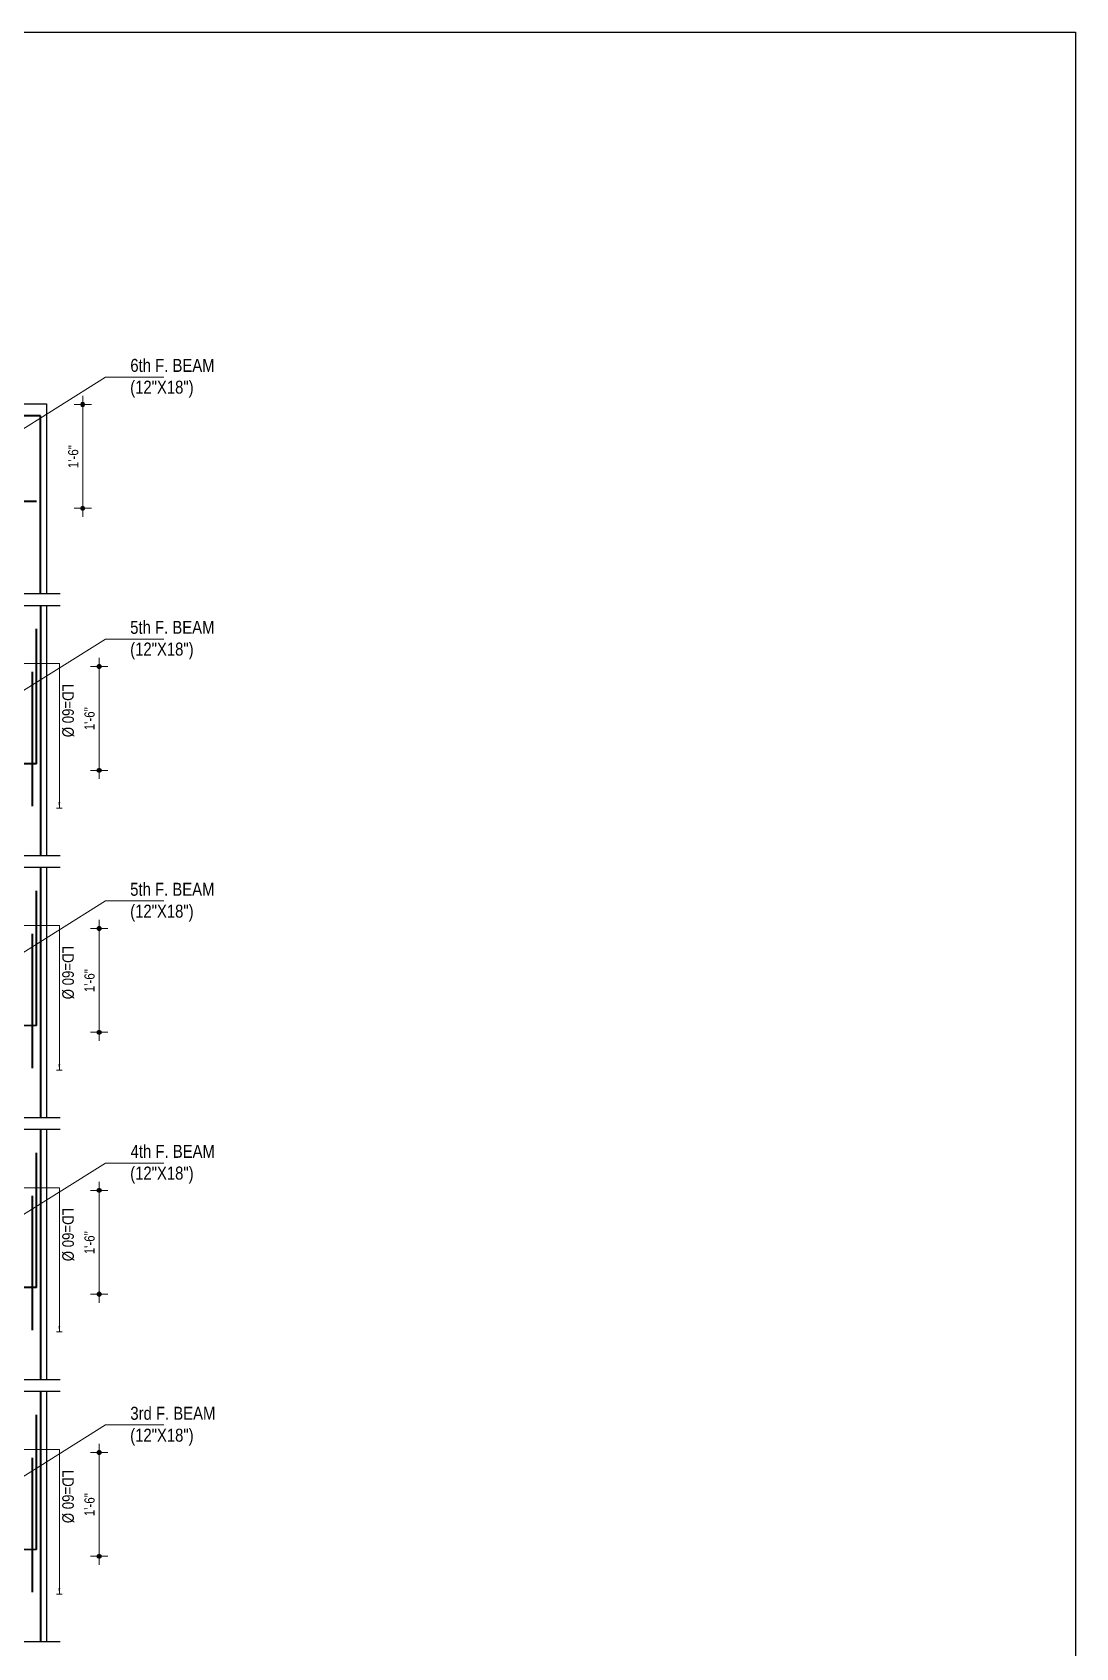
# Model space of a CAD drawing. Header units: inches. Extents: x 57837 to 133168, y 6972 to 27776.
# Drawn here: x 73121 to 73844, y 8032 to 9153 of the extents above; entities that cross this region are included whole.
import ezdxf

# ---------------------------------------------------------------- set-up
doc = ezdxf.new("R2010")
doc.units = ezdxf.units.IN
doc.header["$MEASUREMENT"] = 0
doc.layers.add('DIM', color=2, linetype='Continuous', lineweight=13)
doc.layers.add('ROD', color=1, linetype='Continuous', lineweight=40)
for name, color, linetype in [('elevation', 3, 'Continuous'), ('text', 255, 'Continuous'), ('walls', 32, 'Continuous')]:
    doc.layers.add(name, color=color, linetype=linetype)
doc.styles.get("Standard").update_dxf_attribs({"font": 'ARIALN.TTF', "height": 7})

msp = doc.modelspace()

# ---------------------------------------------------------------- hatches: boundary and pattern name
at = {"lineweight": 13}
h = msp.add_hatch(color=256, dxfattribs=at)
edge = h.paths.add_edge_path()
edge.add_arc((73155.7, 8894.4), 1.42, 0, 360)
h = msp.add_hatch(color=256, dxfattribs=at)
edge = h.paths.add_edge_path()
edge.add_arc((73155.7, 8822.4), 1.42, 0, 360)
h = msp.add_hatch(color=256, dxfattribs=at)
edge = h.paths.add_edge_path()
edge.add_arc((73167.1, 8712.6), 1.42, 0, 360)
h = msp.add_hatch(color=256, dxfattribs=at)
edge = h.paths.add_edge_path()
edge.add_arc((73167.1, 8640.6), 1.42, 0, 360)
h = msp.add_hatch(color=256, dxfattribs=at)
edge = h.paths.add_edge_path()
edge.add_arc((73167.1, 8530.9), 1.42, 0, 360)
h = msp.add_hatch(color=256, dxfattribs=at)
edge = h.paths.add_edge_path()
edge.add_arc((73167.1, 8458.9), 1.42, 0, 360)
h = msp.add_hatch(color=256, dxfattribs=at)
edge = h.paths.add_edge_path()
edge.add_arc((73167.1, 8349.2), 1.42, 0, 360)
h = msp.add_hatch(color=256, dxfattribs=at)
edge = h.paths.add_edge_path()
edge.add_arc((73167.1, 8277.2), 1.42, 0, 360)
h = msp.add_hatch(color=256, dxfattribs=at)
edge = h.paths.add_edge_path()
edge.add_arc((73167.1, 8167.4), 1.42, 0, 360)
h = msp.add_hatch(color=256, dxfattribs=at)
edge = h.paths.add_edge_path()
edge.add_arc((73167.1, 8095.4), 1.42, 0, 360)

# ---------------------------------------------------------------- linework, layer by layer
for p, q in [((71677.3, 9152.6), (73844.3, 9152.6)), ((73844.3, 9152.6), (73844.3, 8945.7)), ((73010.6, 8894.8), (73130.5, 8894.8)), ((73130.5, 8894.8), (73130.5, 8822.8)), ((73130.5, 8822.8), (73130.5, 8763)), ((73130.5, 8755.2), (73130.5, 8641.1)), ((73130.5, 8755.2), (73130.5, 8713.1)), ((73130.5, 8754.8), (73130.5, 8713.1)), ((73130.5, 8641.1), (73130.5, 8581.2)), ((73130.5, 8573.5), (73130.5, 8459.4)), ((73130.5, 8573.5), (73130.5, 8531.4)), ((73130.5, 8573.1), (73130.5, 8531.4)), ((73130.5, 8459.4), (73130.5, 8399.5)), ((73130.5, 8391.7), (73130.5, 8277.6)), ((73130.5, 8391.7), (73130.5, 8349.6)), ((73130.5, 8391.4), (73130.5, 8349.6)), ((73130.5, 8277.6), (73130.5, 8217.8)), ((73130.5, 8210), (73130.5, 8095.9)), ((73130.5, 8210), (73130.5, 8167.9)), ((73130.5, 8209.6), (73130.5, 8167.9)), ((73130.5, 8095.9), (73130.5, 8036))]:
    msp.add_line(p, q)
at = {"color": 1}
msp.add_line((73844.2, 9009.9), (73844.2, 6972.2), dxfattribs=at)
at = {"lineweight": 13}
for p, q in [((73155.7, 8888.4), (73155.7, 8900.4)), ((73149.7, 8894.4), (73161.7, 8894.4)), ((73161.7, 8822.4), (73149.7, 8822.4)), ((73155.7, 8828.4), (73155.7, 8816.4)), ((73167.1, 8706.6), (73167.1, 8718.6)), ((73161.1, 8712.6), (73173.1, 8712.6)), ((73173.1, 8640.6), (73161.1, 8640.6)), ((73167.1, 8646.6), (73167.1, 8634.6)), ((73161.1, 8530.9), (73173.1, 8530.9)), ((73167.1, 8524.9), (73167.1, 8536.9)), ((73167.1, 8464.9), (73167.1, 8452.9)), ((73173.1, 8458.9), (73161.1, 8458.9)), ((73161.1, 8349.2), (73173.1, 8349.2)), ((73167.1, 8343.2), (73167.1, 8355.2)), ((73167.1, 8283.2), (73167.1, 8271.2)), ((73173.1, 8277.2), (73161.1, 8277.2)), ((73167.1, 8161.4), (73167.1, 8173.4)), ((73161.1, 8167.4), (73173.1, 8167.4)), ((73173.1, 8095.4), (73161.1, 8095.4)), ((73167.1, 8101.4), (73167.1, 8089.4))]:
    msp.add_line(p, q, dxfattribs=at)
for centre in [(73155.7, 8894.4), (73155.7, 8822.4), (73167.1, 8712.6), (73167.1, 8640.6), (73167.1, 8530.9), (73167.1, 8458.9), (73167.1, 8349.2), (73167.1, 8277.2), (73167.1, 8167.4), (73167.1, 8095.4)]:
    msp.add_circle(centre, 1.42, dxfattribs=at)
at = {"layer": 'DIM', "lineweight": 13}
for p, q in [((73105.3, 8871.8), (73171.5, 8913.4)), ((73171.5, 8913.4), (73212, 8913.4)), ((73105.3, 8690.1), (73171.5, 8731.7)), ((73171.5, 8731.7), (73212, 8731.7)), ((73105.3, 8508.4), (73171.5, 8550)), ((73171.5, 8550), (73212, 8550)), ((73105.3, 8326.6), (73171.5, 8368.2)), ((73171.5, 8368.2), (73212, 8368.2)), ((73105.3, 8144.9), (73171.5, 8186.5)), ((73171.5, 8186.5), (73212, 8186.5))]:
    msp.add_line(p, q, dxfattribs=at)
at = {"layer": 'DIM'}
for p, q in [((73155.7, 8890.4), (73155.7, 8826.4)), ((73167.1, 8708.6), (73167.1, 8644.6)), ((73167.1, 8526.9), (73167.1, 8462.9)), ((73167.1, 8345.2), (73167.1, 8281.2)), ((73167.1, 8163.4), (73167.1, 8099.4))]:
    msp.add_line(p, q, dxfattribs=at)
at = {"layer": 'DIM', "ltscale": 3, "extrusion": (0, 0, -1)}
for p, q in [((73066.5, 8714.6), (73139.5, 8714.6)), ((73139.5, 8714.6), (73139.5, 8614.4)), ((73066.5, 8532.9), (73139.5, 8532.9)), ((73139.5, 8532.9), (73139.5, 8432.7)), ((73066.5, 8351.1), (73139.5, 8351.1)), ((73139.5, 8351.1), (73139.5, 8251)), ((73066.5, 8169.4), (73139.5, 8169.4)), ((73139.5, 8169.4), (73139.5, 8069.2))]:
    msp.add_line(p, q, dxfattribs=at)
at = {"layer": 'DIM', "ltscale": 3}
for p, q in [((73139.5, 8618.4), (73139.5, 8635.7)), ((73141.4, 8614.4), (73137.5, 8614.4)), ((73139.5, 8436.7), (73139.5, 8454)), ((73141.4, 8432.7), (73137.5, 8432.7)), ((73139.5, 8255), (73139.5, 8272.2)), ((73141.4, 8251), (73137.5, 8251)), ((73139.5, 8073.2), (73139.5, 8090.5)), ((73141.4, 8069.2), (73137.5, 8069.2))]:
    msp.add_line(p, q, dxfattribs=at)
for points in [[(73140.1, 8618.4), (73139.5, 8614.4), (73138.8, 8618.4)], [(73140.1, 8436.7), (73139.5, 8432.7), (73138.8, 8436.7)], [(73140.1, 8255), (73139.5, 8251), (73138.8, 8255)], [(73140.1, 8073.2), (73139.5, 8069.2), (73138.8, 8073.2)]]:
    msp.add_solid(points, dxfattribs=at)
at = {"layer": 'elevation'}
for p, q in [((73130.5, 8755.2), (73130.5, 8713.5)), ((73130.5, 8754.8), (73130.5, 8713.1)), ((73130.5, 8573.5), (73130.5, 8531.7)), ((73130.5, 8573.1), (73130.5, 8531.4)), ((73130.5, 8391.7), (73130.5, 8350)), ((73130.5, 8391.4), (73130.5, 8349.6)), ((73130.5, 8210), (73130.5, 8168.3)), ((73130.5, 8209.6), (73130.5, 8167.9))]:
    msp.add_line(p, q, dxfattribs=at)
at = {"layer": 'ROD'}
for p, q in [((73126.5, 8886.4), (72604.2, 8886.4)), ((73126.5, 8763), (73126.5, 8886.4)), ((73123.7, 8827), (72130.5, 8826.8)), ((73126.5, 8754.8), (73126.5, 8581.2)), ((73123.7, 8645.2), (73123.7, 8738.7)), ((73120.7, 8708.9), (73120.7, 8615.7)), ((73123.7, 8645.2), (72997.9, 8645.1)), ((73126.5, 8573.1), (73126.5, 8399.5)), ((73123.7, 8463.5), (73123.7, 8556.9)), ((73120.7, 8527.2), (73120.7, 8433.9)), ((73123.7, 8463.5), (72997.9, 8463.3)), ((73126.5, 8391.4), (73126.5, 8217.8)), ((73123.7, 8281.8), (73123.7, 8375.2)), ((73120.7, 8345.4), (73120.7, 8252.2)), ((73123.7, 8281.8), (72997.9, 8281.6)), ((73126.5, 8209.6), (73126.5, 8036)), ((73123.7, 8100), (73123.7, 8193.5)), ((73120.7, 8163.7), (73120.7, 8070.5)), ((73123.7, 8100), (72997.9, 8099.9))]:
    msp.add_line(p, q, dxfattribs=at)
at = {"layer": 'walls', "color": 6}
for p, q in [((73140.1, 8763), (73097.6, 8763)), ((73140.1, 8754.8), (73097.6, 8754.8)), ((73140.1, 8581.2), (73097.6, 8581.2)), ((73140.1, 8573.1), (73097.6, 8573.1)), ((73140.1, 8399.5), (73097.6, 8399.5)), ((73140.1, 8391.4), (73097.6, 8391.4)), ((73140.1, 8217.8), (73097.6, 8217.8)), ((73140.1, 8209.6), (73097.6, 8209.6)), ((73140.1, 8036), (73097.6, 8036))]:
    msp.add_line(p, q, dxfattribs=at)

# ---------------------------------------------------------------- texts
at = {"layer": 'DIM'}
for p in [(73152.6, 8850.2), (73163.9, 8668.4), (73163.9, 8486.7), (73163.9, 8304.9), (73163.9, 8123.2)]:
    msp.add_text('1\'-6"', height=7, rotation=90, dxfattribs=at).set_placement(p)
at = {"layer": 'text'}
for s, p in [('6th F. BEAM', (73188.7, 8917)), ('(12"X18")', (73188.6, 8901.9)), ('5th F. BEAM', (73188.6, 8735.3)), ('(12"X18")', (73188.6, 8720.2)), ('5th F. BEAM', (73188.6, 8553.6)), ('(12"X18")', (73188.6, 8538.4)), ('4th F. BEAM', (73188.9, 8371.8)), ('(12"X18")', (73188.6, 8356.7)), ('3rd F. BEAM', (73188.7, 8190.1)), ('(12"X18")', (73188.6, 8174.9))]:
    msp.add_text(s, height=9, dxfattribs=at).set_placement(p)
for p in [(73141.5, 8700.5), (73141.5, 8518.7), (73141.5, 8337), (73141.5, 8155.3)]:
    msp.add_text('LD=60 Ø', height=8, rotation=270, dxfattribs=at).set_placement(p)

doc.saveas('drawing.dxf')
